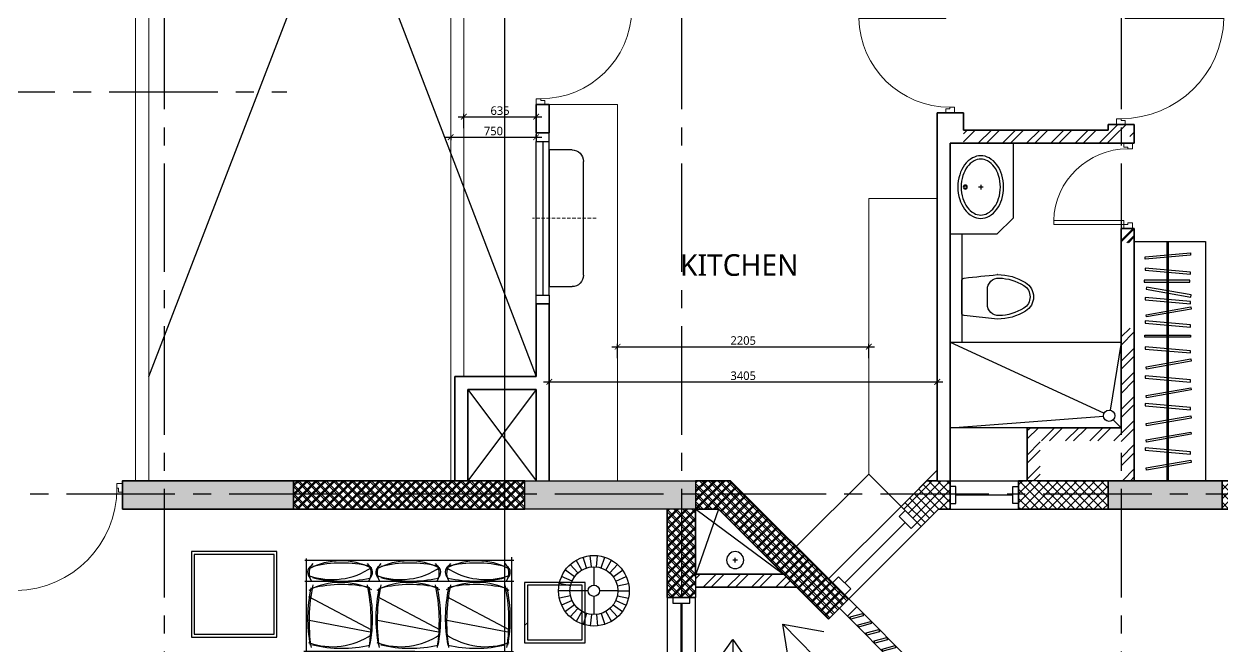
# Model space of a CAD drawing. Header units: millimetres. Extents: x -2409243 to -2334937, y -643723 to -441957.
# Drawn here: x -2355540 to -2345025, y -552509 to -547045 of the extents above; entities that cross this region are included whole.
import ezdxf

# ---------------------------------------------------------------- set-up
doc = ezdxf.new("R2010")
doc.units = ezdxf.units.MM
doc.header["$MEASUREMENT"] = 0
doc.header["$PDMODE"] = 67
doc.linetypes.add('CENTER2', pattern=[28.575, 19.05, -3.175, 3.175, -3.175])
doc.linetypes.add('DASHED2', pattern=[0.375, 0.25, -0.125])
for name, color, linetype in [('A-Anno-Dims', 7, 'Continuous'), ('A-Anno-Grid Lines', 154, 'Continuous'), ('A-Sanitory', 181, 'Continuous'), ('A-Wall Patt', 8, 'Continuous'), ('A-Window', 4, 'Continuous'), ('S-Conc Patt', 9, 'Continuous'), ('TAGS', 7, 'Continuous')]:
    doc.layers.add(name, color=color, linetype=linetype)
for name, color, linetype, lineweight in [('A-Detail Lines', 8, 'Continuous', 25), ('A-Door', 4, 'Continuous', 9), ('A-DTLS-Elevation', 4, 'Continuous', 25), ('A-DTLS-Fine Elevation', 5, 'Continuous', 25), ('A-Ele Finish Layers', 6, 'Continuous', 18), ('A-Wall Ele', 3, 'Continuous', 20), ('A-Wall Sec', 1, 'Continuous', 30), ('AREA', 6, 'Continuous', 25), ('HVAC Units', 60, 'Continuous', 30), ('I-Slabs', 245, 'Continuous', 9), ('S-Concrete', 40, 'Continuous', 30)]:
    doc.layers.add(name, color=color, linetype=linetype, lineweight=lineweight)
doc.layers.add('I-Furniture', color=7, linetype='Continuous', lineweight=25, true_color=0xd17000)
doc.layers.add('revised', color=7, linetype='Continuous', lineweight=30, true_color=0xd38827)
doc.layers.get('A-Anno-Dims').off()
doc.styles.get("Standard").update_dxf_attribs({"font": 'trebuc.ttf'})
doc.dimstyles.new('DIM 1', dxfattribs={"dimtxt": 175, "dimasz": 200, "dimexe": 100, "dimexo": 50, "dimgap": 125, "dimtad": 3, "dimdec": 0, "dimtxsty": 'Standard', "dimblk": 'OBLIQUE', "dimcen": 250, "dimdle": 100, "dimclrd": 256, "dimclre": 256, "dimclrt": 256, "dimadec": 0, "dimazin": 0, "dimtfac": 1, "dimtdec": 0, "dimtmove": 1, "dimatfit": 3, "dimldrblk": 'OBLIQUE', "dimfxl": 300, "dimfxlon": 1, "dimlwd": -1, "dimlwe": -1, "dimarcsym": 0})
doc.dimstyles.new('IIITD_WD_M @ 50', dxfattribs={"dimscale": 50, "dimtxt": 1.5, "dimasz": 1, "dimexe": 0.5, "dimexo": 0.25, "dimgap": 0.3, "dimtad": 1, "dimdec": 0, "dimrnd": 1, "dimzin": 0, "dimdsep": 46, "dimtxsty": 'Standard', "dimblk": 'ARCHTICK', "dimcen": 0.2, "dimdle": 1, "dimclrd": 1, "dimclre": 1, "dimclrt": 5, "dimadec": 0, "dimazin": 0, "dimtfac": 1, "dimtdec": 0, "dimtofl": 0, "dimtmove": 0, "dimatfit": 0, "dimfxl": 2, "dimfxlon": 1, "dimtolj": 1, "dimtzin": 0, "dimlwd": -1, "dimlwe": -1, "dimarcsym": 0})
pattern_1 = [(225, (-1525842.595, -758873.084), (39.7747564, -39.7747564), []), (315, (-1525842.595, -758873.084), (39.7747564, 39.7747564), [])]
pattern_2 = [(225, (25416.123, -118203.995), (39.7747564, -39.7747564), []), (315, (25416.123, -118203.995), (39.7747564, 39.7747564), [])]
pattern_3 = [(45, (-932564.42, 91588.96), (-106.06602, 106.06602), []), (45, (-932493.71, 91588.96), (-106.06602, 106.06602), [])]
pattern_4 = [(45, (25416.12, -118204), (-106.066017, 106.066017), []), (45, (25486.83, -118204), (-106.066017, 106.066017), [])]

# ---------------------------------------------------------------- blocks, each defined once
blk = doc.blocks.new('Cols Residences')
at = {"layer": 'S-Conc Patt'}
for points in [[(-20222, -8999), (-20222, -10499), (-19972, -10499), (-19972, -8999)], [(-20222, -12529), (-19972, -12529), (-19972, -14029), (-20222, -14029)], [(-20222, -17649), (-20222, -18649), (-19972, -18649), (-19972, -17649)]]:
    blk.add_hatch(color=256, dxfattribs=at).paths.add_polyline_path(points)
at = {"layer": 'S-Concrete', "lineweight": 35}
for points in [[(-20222, -8999), (-20222, -10499), (-19972, -10499), (-19972, -8999)], [(-20222, -17649), (-20222, -18649), (-19972, -18649), (-19972, -17649)]]:
    blk.add_lwpolyline(points, close=True, dxfattribs=at)
at = {"layer": 'S-Concrete'}
blk.add_lwpolyline([(-20222, -12529), (-19972, -12529), (-19972, -14029), (-20222, -14029), (-20222, -12529)], dxfattribs=at)
blk = doc.blocks.new('Grid Residences')
at = {"layer": 'A-Anno-Grid Lines', "linetype": 'CENTER2', "ltscale": 50}
for p, q in [((-20087, 2923), (-20087, -27704)), ((-16557, 2548), (-16557, -10441)), ((12818, -9364), (-37818, -9364)), ((12818, -13904), (-37818, -13904)), ((12818, -17764), (-37818, -17764))]:
    blk.add_line(p, q, dxfattribs=at)
blk = doc.blocks.new('Bay Win TRIAN')
at = {"layer": 'A-Window'}
for p, q in [((20940, -6882), (20304, -6245)), ((20763, -7059), (20127, -6422))]:
    blk.add_line(p, q, dxfattribs=at)
at = {"layer": 'A-Window', "color": 2, "lineweight": 30}
blk.add_line((20269, -6387), (20799, -6917), dxfattribs=at)
at = {"layer": 'A-Window'}
for points in [[(20269, -6281), (20322, -6334), (20215, -6440), (20162, -6387)], [(20905, -6917), (20852, -6864), (20746, -6970), (20799, -7023)]]:
    blk.add_lwpolyline(points, dxfattribs=at)
blk = doc.blocks.new('Big Drawing Win 3000')
at = {"layer": 'A-Window', "color": 2, "lineweight": 60}
blk.add_line((-25650, -16077), (-28550, -16077), dxfattribs=at)
at = {"layer": 'A-Window'}
for points in [[(-25600, -15952), (-28600, -15952), (-28600, -16202), (-25600, -16202)], [(-28600, -16002), (-28550, -16002), (-28550, -16152), (-28600, -16152)], [(-25600, -16002), (-25650, -16002), (-25650, -16152), (-25600, -16152)]]:
    blk.add_lwpolyline(points, dxfattribs=at)
blk = doc.blocks.new('ABL_Door_S - 1000 x 2100-11-3 Second Floor Lvl')
at = {"layer": 'A-Door', "color": 5}
for p, q in [((-500, 38), (-450, 38)), ((-500, -38), (-500, 38)), ((-450, 38), (-450, -3)), ((450, 38), (450, -3)), ((500, 38), (450, 38)), ((500, -38), (500, 38)), ((-500, -38), (-465, -38)), ((-465, -3), (-450, -3)), ((-465, -38), (-465, -3)), ((-430, -38), (-465, -38)), ((465, -3), (450, -3)), ((465, -38), (465, -3)), ((500, -38), (465, -38))]:
    blk.add_line(p, q, dxfattribs=at)
at = {"layer": 'A-Door', "color": 5, "lineweight": 18}
for p, q in [((-465, -38), (-465, -902)), ((-430, -38), (-430, -902)), ((-430, -902), (-465, -902))]:
    blk.add_line(p, q, dxfattribs=at)
at = {"layer": 'A-Door'}
blk.add_arc((-450, -3), 900, 271.2733, 0, dxfattribs=at)
blk = doc.blocks.new('the Vertical FIN')
at = {"layer": 'A-DTLS-Fine Elevation'}
blk.add_lwpolyline([(-1144063, 206602), (-1143968, 206668), (-1143957, 206651), (-1144051, 206585), (-1144063, 206602)], dxfattribs=at)
blk = doc.blocks.new('Shading B')
at = {"layer": 'A-DTLS-Fine Elevation', "color": 2}
blk.add_line((-1141727, 206625), (-1141646, 206707), dxfattribs=at)
for points in [[(-1141646, 206707), (-1141716, 206778)], [(-1141727, 206625), (-1141798, 206696)]]:
    blk.add_lwpolyline(points, dxfattribs=at)
blk.add_lwpolyline([(-1140660, 205558), (-1140695, 205594), (-1140614, 205675), (-1140545, 205606), (-1140545, 205508), (-1140660, 205508)], close=True, dxfattribs=at)
at = {"layer": 'A-DTLS-Fine Elevation', "rotation": 339.9999999999999}
for p in [(-137299, -378814), (-137229, -378884), (-137158, -378955), (-137087, -379026), (-137016, -379097), (-136946, -379167), (-136875, -379238), (-136804, -379309), (-136734, -379379), (-136663, -379450), (-136592, -379521), (-136521, -379592), (-136451, -379662), (-136380, -379733)]:
    blk.add_blockref('the Vertical FIN', p, dxfattribs=at)
blk = doc.blocks.new('_Oblique')
at = {"layer": 'AREA', "color": 0, "lineweight": -2}
blk.add_line((-0.5, -0.5), (0.5, 0.5), dxfattribs=at)
blk = doc.blocks.new('A$C656051B6')
for points in [[(-1417, 344), (-864, 51)], [(-1415, 365), (-850, 255)], [(-807, 344), (-254, 51)], [(-805, 365), (-240, 255)], [(-206, 344), (347, 51)], [(-204, 365), (360, 255)]]:
    blk.add_lwpolyline(points)
at = {"layer": 'I-Furniture'}
for p, q in [((-141, 531), (-1449, 531)), ((-1433, 546), (-1433, -298)), ((-583, 531), (390, 531)), ((367, 557), (367, -285)), ((-1451, -83), (382, -83)), ((-1451, -269), (382, -269))]:
    blk.add_line(p, q, dxfattribs=at)
blk.add_lwpolyline([(367, -130), (367, -285)], dxfattribs=at)
at = {"layer": 'I-Furniture', "color": 0, "linetype": 'ByBlock'}
for centre, radius, start, end in [((-194, 240), 1227, 168.9018, 192.6543), ((-1117, -593), 1096, 77.1427, 103.7087), ((-2077, 240), 1227, 347.3457, 11.0982), ((417, 240), 1227, 168.9018, 192.6543), ((-544, -593), 1096, 76.2913, 102.8573), ((-1467, 240), 1227, 347.3457, 11.0982), ((1015, 240), 1227, 168.9018, 192.6543), ((55, -593), 1096, 76.2913, 102.8573), ((-869, 240), 1227, 347.3457, 11.0982), ((-1117, 1039), 1096, 256.2913, 282.8573), ((-1117, -1183), 1096, 77.1427, 103.7087), ((-544, 1039), 1096, 257.1427, 283.7087), ((-544, -1183), 1096, 76.2913, 102.8573), ((55, 1039), 1096, 257.1427, 283.7087), ((55, -1183), 1096, 76.2913, 102.8573), ((-1356, -164), 65, 130.337, 237.1972), ((-915, -164), 65, 302.8028, 49.663), ((-745, -164), 65, 130.337, 237.1972), ((-305, -164), 65, 302.8028, 49.663), ((-147, -164), 65, 130.337, 237.1972), ((293, -164), 65, 302.8028, 49.663), ((-1117, 850), 1096, 256.2913, 282.8573), ((-544, 850), 1096, 257.1427, 283.7087), ((55, 850), 1096, 257.1427, 283.7087)]:
    blk.add_arc(centre, radius, start, end, dxfattribs=at)
at = {"layer": 'I-Furniture', "linetype": 'ByBlock'}
for centre, radius, start, end in [((-1204, -124), 613, 55.5808, 109.7795), ((118, 265), 1527, 171.2723, 192.0385), ((-2389, 265), 1527, 347.9615, 8.7277), ((-457, -124), 613, 70.2205, 124.4192), ((729, 265), 1527, 171.2723, 192.0385), ((-1779, 265), 1527, 347.9615, 8.7277), ((142, -124), 613, 70.2205, 124.4192), ((1327, 265), 1527, 171.2723, 192.0385), ((-1181, 265), 1527, 347.9615, 8.7277), ((-1130, 527), 603, 242.1393, 296.7643), ((-1204, -714), 613, 55.5808, 109.7795), ((-1283, -158), 125, 149.2427, 222.9121), ((-987, -158), 125, 317.0879, 30.7573), ((-531, 527), 603, 243.2357, 297.8607), ((-457, -714), 613, 70.2205, 124.4192), ((-673, -158), 125, 149.2427, 222.9121), ((-377, -158), 125, 317.0879, 30.7573), ((67, 527), 603, 243.2357, 297.8607), ((142, -714), 613, 70.2205, 124.4192), ((-75, -158), 125, 149.2427, 222.9121), ((221, -158), 125, 317.0879, 30.7573), ((-1130, 338), 603, 242.1393, 296.7643), ((-531, 338), 603, 243.2357, 297.8607), ((67, 338), 603, 243.2357, 297.8607)]:
    blk.add_arc(centre, radius, start, end, dxfattribs=at)
blk = doc.blocks.new('A$C356C794F')
at = {"layer": 'I-Furniture'}
for points in [[(-134, 171), (-193, 252)], [(-96, 193), (-137, 285)], [(-55, 207), (-75, 305)], [(-11, 211), (-11, 311)], [(-11, 211), (-11, 51)], [(33, 207), (54, 305)], [(74, 193), (115, 285)], [(113, 171), (171, 252)], [(-193, 106), (-279, 156)], [(-167, 142), (-241, 209)], [(145, 142), (219, 209)], [(171, 106), (258, 156)], [(-220, 23), (-319, 34)], [(-211, 66), (-306, 97)], [(-221, 1), (-61, 1)], [(39, 1), (199, 1)], [(189, 66), (284, 97)], [(198, 23), (297, 34)], [(-220, -20), (-319, -31)], [(-211, -63), (-306, -94)], [(-193, -104), (-279, -154)], [(-11, -49), (-11, -209)], [(171, -104), (258, -154)], [(189, -63), (284, -94)], [(198, -20), (297, -31)], [(-167, -139), (-241, -206)], [(-134, -168), (-193, -249)], [(-96, -190), (-137, -282)], [(-55, -204), (-75, -302)], [(-11, -209), (-11, -309)], [(33, -204), (54, -302)], [(74, -190), (115, -282)], [(113, -168), (171, -249)], [(145, -139), (219, -206)]]:
    blk.add_lwpolyline(points, dxfattribs=at)
for radius in [310, 210, 50]:
    blk.add_circle((-11, 1), radius, dxfattribs=at)
blk = doc.blocks.new('Toilet Win')
at = {"layer": 'A-Window', "color": 2, "lineweight": 30}
blk.add_line((22742, -8048), (22742, -8548), dxfattribs=at)
at = {"layer": 'A-Window'}
for points in [[(22617, -7998), (22617, -8598)], [(22667, -7998), (22667, -8048), (22817, -8048), (22817, -7998)], [(22867, -7998), (22867, -8598)], [(22667, -8598), (22667, -8548), (22817, -8548), (22817, -8598)]]:
    blk.add_lwpolyline(points, dxfattribs=at)
blk = doc.blocks.new('ABL_Door_S - 900 x 2100-6-3 Second Floor Lvl')
at = {"layer": 'A-Door', "color": 5, "lineweight": 18}
for p, q in [((-450, 37), (-400, 37)), ((-450, -38), (-450, 37)), ((-400, 37), (-400, -3)), ((400, 37), (400, -3)), ((450, 37), (400, 37)), ((450, -38), (450, 37)), ((-450, -38), (-415, -38)), ((-380, -38), (-450, -38)), ((-415, -3), (-400, -3)), ((-415, -38), (-415, -3)), ((-415, -38), (-415, -802)), ((-380, -38), (-380, -802)), ((415, -3), (400, -3)), ((415, -38), (415, -3)), ((450, -38), (415, -38))]:
    blk.add_line(p, q, dxfattribs=at)
blk.add_lwpolyline([(-380, -802), (-415, -802)], dxfattribs=at)
at = {"layer": 'A-Door', "lineweight": 18}
blk.add_arc((-400, -3), 800, 271.4325, 0, dxfattribs=at)
at = {"layer": 'A-Door', "color": 5, "lineweight": 18}
blk.add_arc((-400, -3), 800, 268.9256, 271.0744, dxfattribs=at)
blk = doc.blocks.new('Shaft 2')
at = {"layer": 'A-Detail Lines'}
for p, q in [((-10900, 51347), (-10100, 51947)), ((-10900, 51947), (-10100, 51347))]:
    blk.add_line(p, q, dxfattribs=at)
blk = doc.blocks.new('Bal Shaft')
at = {"layer": 'A-Detail Lines'}
for points in [[(-823802, 207566), (-823031, 206996)], [(-823601, 207566), (-823802, 206996)]]:
    blk.add_lwpolyline(points, dxfattribs=at)
blk = doc.blocks.new('RW pipe')
at = {"layer": 'A-Detail Lines'}
for points in [[(-912743, 292075), (-912783, 292075)], [(-912763, 292095), (-912763, 292055)]]:
    blk.add_lwpolyline(points, dxfattribs=at)
at = {"layer": 'A-DTLS-Elevation'}
blk.add_circle((-912763, 292075), 75, dxfattribs=at)
blk = doc.blocks.new('Int. Un Split')
at = {"layer": 'HVAC Units'}
for p, q in [((-200, 600), (0, 600)), ((0, 600), (0, -600)), ((-300, -500), (-300, 500)), ((0, -600), (-200, -600))]:
    blk.add_line(p, q, dxfattribs=at)
at = {"layer": 'HVAC Units', "color": 8, "linetype": 'DASHED2', "lineweight": 5, "ltscale": 120}
blk.add_line((-412, 0), (148, 0), dxfattribs=at)
at = {"layer": 'HVAC Units'}
for centre, start, end in [((-200, 500), 90, 180), ((-200, -500), 180, 270)]:
    blk.add_arc(centre, 100, start, end, dxfattribs=at)
blk = doc.blocks.new('ABL_Door_S - 750 x 2100-5-3 Second Floor Lvl')
at = {"layer": 'A-Door', "color": 5, "lineweight": 18}
for p, q in [((-375, 38), (-325, 38)), ((-375, -38), (-375, 38)), ((-325, 38), (-325, -3)), ((325, 38), (325, -3)), ((375, 38), (325, 38)), ((375, -38), (375, 38)), ((-375, -38), (-340, -38)), ((-340, -3), (-325, -3)), ((-340, -38), (-340, -3)), ((-340, -38), (-340, -652)), ((-305, -38), (-340, -38)), ((-305, -38), (-305, -652)), ((340, -3), (325, -3)), ((340, -38), (340, -3)), ((375, -38), (340, -38))]:
    blk.add_line(p, q, dxfattribs=at)
blk.add_lwpolyline([(-340, -652), (-305, -652)], dxfattribs=at)
at = {"layer": 'A-Door', "lineweight": 18}
blk.add_arc((-325, -3), 650, 271.7632, 0, dxfattribs=at)
blk = doc.blocks.new('Sink TOILET')
for points in [[(1123786, -93318, -0.12976), (1123805, -93245, -0.106426), (1123866, -93176, -0.084431), (1123952, -93133, -0.073534), (1124061, -93117, -0.073534), (1124169, -93133, -0.084431), (1124255, -93176, -0.106426), (1124316, -93245, -0.12976), (1124336, -93318, -0.12976), (1124316, -93391, -0.106426), (1124255, -93460, -0.084431), (1124169, -93503, -0.073534), (1124061, -93519, -0.073534), (1123952, -93503, -0.084431), (1123866, -93460, -0.106426), (1123805, -93391, -0.12976)], [(1123815, -93318, -0.12976), (1123830, -93259, -0.106426), (1123883, -93199, -0.084431), (1123960, -93161, -0.073534), (1124061, -93146, -0.073534), (1124161, -93161, -0.084431), (1124238, -93199, -0.106426), (1124291, -93259, -0.12976), (1124307, -93318, -0.12976), (1124291, -93377, -0.106426), (1124238, -93437, -0.084431), (1124161, -93475, -0.073534), (1124061, -93490, -0.073534), (1123960, -93475, -0.084431), (1123883, -93437, -0.106426), (1123830, -93377, -0.12976)]]:
    blk.add_lwpolyline(points, format="xyb", close=True)
for radius in [17.8, 12.2]:
    blk.add_circle((1124061, -93182), radius)
at = {"layer": 'A-Detail Lines'}
for points in [[(1124041, -93318), (1124081, -93318)], [(1124061, -93338), (1124061, -93298)]]:
    blk.add_lwpolyline(points, dxfattribs=at)
blk = doc.blocks.new('Arrsng 2')
at = {"layer": 'A-Sanitory'}
for points in [[(-3869, -15557), (-4162, -15527, -0.384412), (-4184, -15502), (-4184, -15222, -0.383904), (-4162, -15197, -0.001434), (-3871, -15167, -0.140641), (-3624, -15237, -0.259738), (-3554, -15362, -0.259738), (-3624, -15487, -0.139471)], [(-3959, -15427), (-3959, -15297, -0.422961), (-3856, -15197, -0.13189), (-3640, -15262, -0.259738), (-3584, -15362, -0.259738), (-3640, -15462, -0.13189), (-3856, -15527, -0.422961)]]:
    blk.add_lwpolyline(points, format="xyb", close=True, dxfattribs=at)
blk.add_arc((-3868, -15192), 25, 89.84, 95.7189, dxfattribs=at)
blk = doc.blocks.new('Bt 01')
at = {"layer": 'A-Detail Lines'}
for points in [[(-2936, -16385), (-4284, -15762)], [(-2784, -15762), (-2882, -16357)], [(-4284, -16512), (-2940, -16410)], [(-2855, -16441), (-2784, -16512)]]:
    blk.add_lwpolyline(points, dxfattribs=at)
at = {"layer": 'A-Sanitory', "ltscale": 0.5}
blk.add_lwpolyline([(-3734, -14012), (-3734, -14671), (-3876, -14812), (-4284, -14812)], dxfattribs=at)
at = {"layer": 'A-Sanitory'}
for points in [[(-4184, -14812), (-4184, -15762)], [(-4184, -15762), (-4284, -15762)], [(-2784, -15762), (-4284, -15762)], [(-3609, -16512), (-4284, -16512)]]:
    blk.add_lwpolyline(points, dxfattribs=at)
blk.add_circle((-2890, -16406), 50, dxfattribs=at)
at = {"layer": 'A-Detail Lines'}
blk.add_blockref('Arrsng 2', (0, 0), dxfattribs=at)
at = {"layer": 'A-Sanitory', "ltscale": 0.5, "xscale": -1, "rotation": 90}
blk.add_blockref('Sink TOILET', (-97335, 1109663), dxfattribs=at)
blk = doc.blocks.new('A$C15FD22D8')
at = {"layer": 'I-Furniture', "linetype": 'Continuous'}
for p, q in [((2100, 297), (0, 297)), ((2100, 287), (0, 287))]:
    blk.add_line(p, q, dxfattribs=at)
for points in [[(2100, -3), (0, 0), (0, 622), (2100, 622)], [(134, 92), (99, 490), (119, 492), (153, 93)], [(252, 92), (287, 490), (267, 492), (232, 93)], [(357, 84), (357, 484), (337, 484), (337, 84)], [(418, 101), (488, 494), (468, 498), (399, 104)], [(511, 92), (546, 490), (526, 492), (491, 93)], [(642, 101), (572, 494), (592, 498), (661, 104)], [(715, 92), (750, 490), (730, 492), (695, 93)], [(820, 91), (820, 491), (840, 491), (840, 91)], [(943, 92), (978, 490), (958, 492), (923, 93)], [(1100, 101), (1030, 494), (1050, 498), (1120, 104)], [(1199, 92), (1234, 490), (1214, 492), (1179, 93)], [(1352, 101), (1283, 494), (1302, 498), (1372, 104)], [(1442, 92), (1477, 490), (1457, 492), (1422, 93)], [(1598, 101), (1529, 494), (1549, 498), (1618, 104)], [(1742, 101), (1673, 494), (1692, 498), (1762, 104)], [(1832, 92), (1867, 490), (1847, 492), (1812, 93)], [(1988, 101), (1919, 494), (1939, 498), (2008, 104)]]:
    blk.add_lwpolyline(points, close=True, dxfattribs=at)
blk = doc.blocks.new('_ArchTick')
at = {"color": 0, "linetype": 'ByBlock', "const_width": 0.15}
blk.add_lwpolyline([(-0.5, -0.5), (0.5, 0.5)], dxfattribs=at)
blk = doc.blocks.new('*D688')
at = {"layer": 'Defpoints', "color": 0, "transparency": 16777216}
for p in [(-796866, 90789), (-799071, 90599), (-796866, 90599)]:
    blk.add_point(p, dxfattribs=at)
at = {"layer": 'I-Furniture', "transparency": 16777216}
for p, q in [((-799121, 90789), (-796816, 90789)), ((-799071, 90689), (-799071, 90814)), ((-796866, 90689), (-796866, 90814))]:
    blk.add_line(p, q, dxfattribs=at)
at = {"layer": 'I-Furniture', "transparency": 16777216, "xscale": 50, "yscale": 50, "zscale": 50, "rotation": 180}
blk.add_blockref('_ArchTick', (-799071, 90789), dxfattribs=at)
at = {"layer": 'I-Furniture', "transparency": 16777216, "xscale": 50, "yscale": 50, "zscale": 50}
blk.add_blockref('_ArchTick', (-796866, 90789), dxfattribs=at)
at = {"layer": 'I-Furniture', "color": 0, "transparency": 16777216, "insert": (-797969, 90843), "char_height": 75, "attachment_point": 5}
blk.add_mtext('\\A1;2205', dxfattribs=at)
blk = doc.blocks.new('*D689')
at = {"layer": 'Defpoints', "color": 0, "transparency": 16777216}
for p in [(-799671, 90564), (-796266, 90564), (-796266, 90480)]:
    blk.add_point(p, dxfattribs=at)
at = {"layer": 'I-Furniture', "transparency": 16777216}
for p, q in [((-799671, 90551), (-799671, 90455)), ((-796266, 90551), (-796266, 90455)), ((-799721, 90480), (-796216, 90480))]:
    blk.add_line(p, q, dxfattribs=at)
at = {"layer": 'I-Furniture', "transparency": 16777216, "xscale": 50, "yscale": 50, "zscale": 50, "rotation": 180}
blk.add_blockref('_ArchTick', (-799671, 90480), dxfattribs=at)
at = {"layer": 'I-Furniture', "transparency": 16777216, "xscale": 50, "yscale": 50, "zscale": 50}
blk.add_blockref('_ArchTick', (-796266, 90480), dxfattribs=at)
at = {"layer": 'I-Furniture', "color": 0, "transparency": 16777216, "insert": (-797969, 90534), "char_height": 75, "attachment_point": 5}
blk.add_mtext('\\A1;3405', dxfattribs=at)
blk = doc.blocks.new('*D690')
at = {"layer": 'Defpoints', "color": 0, "transparency": 16777216}
for p in [(-799786, 92809), (-800421, 92684), (-799786, 92684)]:
    blk.add_point(p, dxfattribs=at)
at = {"layer": 'I-Furniture', "transparency": 16777216}
for p, q in [((-800471, 92809), (-799736, 92809)), ((-800421, 92709), (-800421, 92834)), ((-799786, 92709), (-799786, 92834))]:
    blk.add_line(p, q, dxfattribs=at)
at = {"layer": 'I-Furniture', "transparency": 16777216, "xscale": 50, "yscale": 50, "zscale": 50, "rotation": 180}
blk.add_blockref('_ArchTick', (-800421, 92809), dxfattribs=at)
at = {"layer": 'I-Furniture', "transparency": 16777216, "xscale": 50, "yscale": 50, "zscale": 50}
blk.add_blockref('_ArchTick', (-799786, 92809), dxfattribs=at)
at = {"layer": 'I-Furniture', "color": 0, "transparency": 16777216, "insert": (-800103, 92862), "char_height": 75, "attachment_point": 5}
blk.add_mtext('\\A1;635', dxfattribs=at)
blk = doc.blocks.new('*D691')
at = {"layer": 'Defpoints', "color": 0, "transparency": 16777216}
for p in [(-800536, 92630), (-799786, 92629), (-799786, 92629)]:
    blk.add_point(p, dxfattribs=at)
at = {"layer": 'I-Furniture', "transparency": 16777216}
for p, q in [((-799786, 92629), (-799786, 92654)), ((-800586, 92629), (-799736, 92629)), ((-800536, 92629), (-800536, 92604))]:
    blk.add_line(p, q, dxfattribs=at)
at = {"layer": 'I-Furniture', "transparency": 16777216, "xscale": 50, "yscale": 50, "zscale": 50, "rotation": 180}
blk.add_blockref('_ArchTick', (-800536, 92629), dxfattribs=at)
at = {"layer": 'I-Furniture', "transparency": 16777216, "xscale": 50, "yscale": 50, "zscale": 50}
blk.add_blockref('_ArchTick', (-799786, 92629), dxfattribs=at)
at = {"layer": 'I-Furniture', "color": 0, "transparency": 16777216, "insert": (-800161, 92683), "char_height": 75, "attachment_point": 5}
blk.add_mtext('\\A1;750', dxfattribs=at)
blk = doc.blocks.new('10')
at = {"layer": 'A-Wall Patt'}
h = blk.add_hatch(dxfattribs=at)
h.set_pattern_fill('ANSI32', color=256, scale=400, style=0)
h.set_pattern_definition(pattern_3)
h.paths.add_polyline_path([(-796036.2, 92576.9), (-794651.2, 92576.9), (-794651.2, 92634.4), (-794766.2, 92634.4), (-794766.2, 92691.9), (-796036.2, 92691.9)], flags=0)
h = blk.add_hatch(dxfattribs=at)
h.set_pattern_fill('ANSI32', color=256, scale=400, style=0)
h.set_pattern_definition(pattern_3)
h.paths.add_polyline_path([(-794766.2, 92741.9), (-794766.2, 92691.9), (-794766.2, 92634.4), (-794651.2, 92634.4), (-794536.2, 92634.4), (-794536.2, 92741.9)], flags=0)
h = blk.add_hatch(dxfattribs=at)
h.set_pattern_fill('ANSI32', color=256, scale=400, style=0)
h.set_pattern_definition(pattern_3)
h.paths.add_polyline_path([(-794536.2, 91826.9), (-794651.2, 91826.9), (-794651.2, 91701.9), (-794536.2, 91701.9)])
h = blk.add_hatch(dxfattribs=at)
h.set_pattern_fill('ANSI32', color=256, scale=400, style=0)
h.set_pattern_definition(pattern_4)
h.paths.add_polyline_path([(-794536.2, 91826.9), (-794651.2, 91826.9), (-794651.2, 91701.9), (-794536.2, 91701.9)])
h = blk.add_hatch(dxfattribs=at)
h.set_pattern_fill('ANSI32', color=256, scale=400, style=0)
h.set_pattern_definition(pattern_4)
h.paths.add_polyline_path([(-795476.2, 89612.9), (-795361.2, 89612.9), (-795361.2, 89961.9), (-794651.2, 89961.9), (-794651.2, 89611.9), (-794536.2, 89611.9), (-794536.2, 90951.9), (-794651.2, 90951.9), (-794651.2, 90076.9), (-795476.2, 90076.9)])
h = blk.add_hatch(dxfattribs=at)
h.set_pattern_fill('ANSI37', color=256, scale=450, angle=180, style=0)
h.set_pattern_definition([(225, (-801280.587, 89403.01), (39.7748, -39.7748), []), (315, (-801280.587, 89403.01), (39.7748, 39.7748), [])])
h.paths.add_polyline_path([(-799886.2, 89611.9), (-801916.2, 89611.9), (-801916.2, 89361.9), (-799886.2, 89361.9)])
h = blk.add_hatch(dxfattribs=at)
h.set_pattern_fill('ANSI37', color=256, scale=450, angle=180, style=0)
h.set_pattern_definition(pattern_2)
h.paths.add_polyline_path([(-797042.8, 88573.5), (-798081.2, 89611.9), (-798386.2, 89611.9), (-798386.2, 89361.9), (-798184.7, 89361.9), (-797219.5, 88396.7)])
h = blk.add_hatch(dxfattribs=at)
h.set_pattern_fill('ANSI37', color=256, scale=450, angle=180, style=0)
h.set_pattern_definition(pattern_2)
h.paths.add_polyline_path([(-796151.2, 89611.9), (-796266.2, 89611.9), (-796357.9, 89611.9), (-796583.1, 89386.7), (-796406.4, 89209.9), (-796254.3, 89361.9), (-796151.2, 89361.9)])
h = blk.add_hatch(dxfattribs=at)
h.set_pattern_fill('ANSI37', color=256, scale=450, angle=180, style=0)
h.set_pattern_definition(pattern_2)
h.paths.add_polyline_path([(-794766.2, 89611.9), (-795551.2, 89611.9), (-795551.2, 89361.9), (-794766.2, 89361.9)])
h = blk.add_hatch(dxfattribs=at)
h.set_pattern_fill('ANSI37', color=256, scale=450, angle=180, style=0)
h.set_pattern_definition(pattern_2)
h.paths.add_polyline_path([(-790986.2, 89611.9), (-793766.2, 89611.9), (-793766.2, 89361.9), (-790986.2, 89361.9)])
h = blk.add_hatch(dxfattribs=at)
h.set_pattern_fill('ANSI37', color=256, scale=450, angle=180, style=0)
h.set_pattern_definition(pattern_2)
h.paths.add_polyline_path([(-798386.2, 88586.9), (-798386.2, 89361.9), (-798636.2, 89361.9), (-798636.2, 88586.9)])
h = blk.add_hatch(dxfattribs=at)
h.set_pattern_fill('ANSI32', color=256, scale=400, style=0)
h.set_pattern_definition([(45, (-932564.42, 91588.96), (-106.06602, 106.06602), []), (45, (-932493.71, 91588.96), (-106.06602, 106.06602), [])])
h.paths.add_polyline_path([(-798381.2, 88791.9), (-798381.2, 88676.9), (-797499.7, 88676.9), (-797614.7, 88791.9)])
at = {"layer": 'S-Conc Patt'}
for points in [[(-803416.2, 89361.9), (-801916.2, 89361.9), (-801916.2, 89611.9), (-803416.2, 89611.9)], [(-799886.2, 89361.9), (-799886.2, 89611.9), (-798386.2, 89611.9), (-798386.2, 89361.9)], [(-794766.2, 89361.9), (-793766.2, 89361.9), (-793766.2, 89611.9), (-794766.2, 89611.9)]]:
    blk.add_hatch(color=256, dxfattribs=at).paths.add_polyline_path(points)
at = {"layer": 'A-Detail Lines'}
for points in [[(-803186.2, 99411.9), (-799786.2, 90526.9)], [(-803186.2, 90526.9), (-799786.2, 99361.9)]]:
    blk.add_lwpolyline(points, dxfattribs=at)
at = {"layer": 'A-Wall Ele'}
for p, q in [((-800535.7, 94311.9), (-800535.7, 89611.9)), ((-800420.7, 90526.9), (-800420.7, 94311.9))]:
    blk.add_line(p, q, dxfattribs=at)
for points in [[(-803301.2, 89611.9), (-803301.2, 99526.9), (-800535.7, 99526.9)], [(-800535.7, 99411.9), (-803186.2, 99411.9), (-803186.2, 89611.9)]]:
    blk.add_lwpolyline(points, dxfattribs=at)
at = {"layer": 'A-Wall Sec', "lineweight": 35}
for p, q in [((-799786.2, 92916.9), (-799786.2, 92666.9)), ((-799786.2, 92916.9), (-799671.2, 92916.9)), ((-799671.2, 92916.9), (-799671.2, 92666.9)), ((-796266.2, 92841.9), (-796266.2, 89611.9)), ((-796036.2, 92841.9), (-796266.2, 92841.9)), ((-796036.2, 92691.9), (-796036.2, 92841.9)), ((-799786.2, 92666.9), (-799671.2, 92666.9)), ((-794766.2, 92691.9), (-796036.2, 92691.9)), ((-794766.2, 92741.9), (-794766.2, 92691.9)), ((-794536.2, 92741.9), (-794766.2, 92741.9)), ((-794536.2, 92634.4), (-794536.2, 92741.9)), ((-796151.2, 92576.9), (-794651.2, 92576.9)), ((-796151.2, 89361.9), (-796151.2, 92576.9)), ((-794651.2, 92576.9), (-794651.2, 92576.9)), ((-794651.2, 92576.9), (-794536.2, 92576.9)), ((-794536.2, 92576.9), (-794536.2, 92634.4)), ((-794536.2, 91826.9), (-794651.2, 91826.9)), ((-794651.2, 91826.9), (-794651.2, 90076.9)), ((-794536.2, 89611.9), (-794536.2, 91826.9)), ((-799786.2, 91166.9), (-799786.2, 90526.9)), ((-799786.2, 91166.9), (-799671.2, 91166.9)), ((-799671.2, 91166.9), (-799671.2, 89611.9)), ((-799786.2, 90526.9), (-800501.2, 90526.9)), ((-800501.2, 90526.9), (-800501.2, 89611.9)), ((-800501.2, 90411.9), (-800501.2, 90411.9)), ((-800386.2, 90411.9), (-799786.2, 90411.9)), ((-800386.2, 89611.9), (-800386.2, 90411.9)), ((-799786.2, 90411.9), (-799786.2, 89611.9)), ((-795476.2, 90076.9), (-795476.2, 89611.9)), ((-794651.2, 90076.9), (-795476.2, 90076.9)), ((-800501.2, 89611.9), (-801916.2, 89611.9)), ((-799886.2, 89611.9), (-800501.2, 89611.9)), ((-798081.2, 89611.9), (-798386.2, 89611.9)), ((-797042.8, 88573.5), (-798081.2, 89611.9)), ((-796357.9, 89611.9), (-796583.1, 89386.7)), ((-796266.2, 89611.9), (-796357.9, 89611.9)), ((-795476.2, 89611.9), (-795551.2, 89611.9)), ((-795551.2, 89361.9), (-795551.2, 89611.9)), ((-794766.2, 89611.9), (-795361.2, 89611.9)), ((-790986.2, 89611.9), (-793766.2, 89611.9)), ((-796406.4, 89209.9), (-796583.1, 89386.7)), ((-801916.2, 89361.9), (-799886.2, 89361.9)), ((-798636.2, 89361.9), (-798636.2, 88586.9)), ((-798386.2, 88791.9), (-798386.2, 89361.9)), ((-798386.2, 89361.9), (-798184.7, 89361.9)), ((-797219.5, 88396.7), (-798184.7, 89361.9)), ((-796406.4, 89209.9), (-796254.3, 89361.9)), ((-796254.3, 89361.9), (-796151.2, 89361.9)), ((-795551.2, 89361.9), (-794766.2, 89361.9)), ((-793766.2, 89361.9), (-790986.2, 89361.9)), ((-798386.2, 88791.9), (-797614.7, 88791.9)), ((-798386.2, 88676.9), (-797499.7, 88676.9)), ((-798636.2, 88586.9), (-798386.2, 88586.9)), ((-797219.5, 88396.7), (-797042.8, 88573.5))]:
    blk.add_line(p, q, dxfattribs=at)
at = {"layer": 'A-Wall Sec'}
for p, q in [((-796266.2, 89611.9), (-796151.2, 89611.9)), ((-795361.2, 89611.9), (-795476.2, 89611.9)), ((-798386.2, 88791.9), (-798386.2, 88586.9))]:
    blk.add_line(p, q, dxfattribs=at)
at = {"layer": 'A-Window'}
for p, q in [((-799786.2, 91241.9), (-799786.2, 92591.9)), ((-799671.2, 91241.9), (-799671.2, 92591.9))]:
    blk.add_line(p, q, dxfattribs=at)
at = {"layer": 'A-Window', "color": 2, "lineweight": 30}
blk.add_line((-799728.7, 92591.9), (-799728.7, 91241.9), dxfattribs=at)
at = {"layer": 'A-Window'}
for points in [[(-799786.2, 92666.9), (-799786.2, 92591.9), (-799671.2, 92591.9), (-799671.2, 92666.9)], [(-799786.2, 91166.9), (-799786.2, 91241.9), (-799671.2, 91241.9), (-799671.2, 91166.9)]]:
    blk.add_lwpolyline(points, dxfattribs=at)
at = {"layer": 'I-Furniture'}
blk.add_line((-801916.2, 89361.9), (-799886.2, 89361.9), dxfattribs=at)
at = {"layer": 'I-Slabs'}
for p, q in [((-797219.5, 88750.3), (-796583.1, 89386.7)), ((-797502.6, 89033.3), (-797219.5, 88750.3))]:
    blk.add_line(p, q, dxfattribs=at)
for points in [[(-799671.2, 92916.9), (-799071.2, 92916.9), (-799071.2, 89611.9)], [(-796583.1, 89386.7), (-796866.2, 89669.7), (-796866.2, 92091.9), (-796266.2, 92091.9), (-796266.2, 89703.6), (-796583.1, 89386.7)], [(-796866.2, 89669.7), (-797502.6, 89033.3), (-797219.5, 88750.3), (-796583.1, 89386.7)]]:
    blk.add_lwpolyline(points, dxfattribs=at)
at = {"layer": 'S-Concrete', "lineweight": 35}
for points in [[(-803416.2, 89361.9), (-801916.2, 89361.9), (-801916.2, 89611.9), (-803416.2, 89611.9)], [(-794766.2, 89361.9), (-793766.2, 89361.9), (-793766.2, 89611.9), (-794766.2, 89611.9)]]:
    blk.add_lwpolyline(points, close=True, dxfattribs=at)
at = {"layer": 'S-Concrete'}
blk.add_lwpolyline([(-799886.2, 89361.9), (-799886.2, 89611.9), (-798386.2, 89611.9), (-798386.2, 89361.9), (-799886.2, 89361.9)], dxfattribs=at)
at = {"layer": 'A-Detail Lines'}
for name, p in [('Bt 01', (-791866.8, 106589)), ('Bal Shaft', (25416.1, -118204))]:
    blk.add_blockref(name, p, dxfattribs=at)
at = {"layer": 'A-Detail Lines', "xscale": -1, "rotation": 90}
blk.add_blockref('Shaft 2', (-748439.6, 79511.9), dxfattribs=at)
at = {"layer": 'A-Door', "xscale": -1}
for name, p, rotation in [('ABL_Door_S - 900 x 2100-6-3 Second Floor Lvl', (-799748.7, 93366.9), 90), ('ABL_Door_S - 1000 x 2100-11-3 Second Floor Lvl', (-794653.7, 93241.9), 90), ('ABL_Door_S - 750 x 2100-5-3 Second Floor Lvl', (-794591.2, 92201.9), 270)]:
    blk.add_blockref(name, p, dxfattribs=dict(at, rotation=rotation))
at = {"layer": 'A-Door', "rotation": 270}
blk.add_blockref('ABL_Door_S - 900 x 2100-6-3 Second Floor Lvl', (-796151.2, 93291.9), dxfattribs=at)
at = {"layer": 'A-Door'}
blk.add_blockref('ABL_Door_S - 1000 x 2100-11-3 Second Floor Lvl', (-803915.4, 89549.4), dxfattribs=at)
at = {"layer": 'A-DTLS-Elevation', "xscale": -1, "rotation": 179.6023910865874}
blk.add_blockref('RW pipe', (116728.6, 374648.5), dxfattribs=at)
at = {"layer": 'A-Wall Ele', "rotation": 90}
for name, p in [('Toilet Win', (-804149.3, 66744.9)), ('Bay Win TRIAN', (-803465, 68446.4))]:
    blk.add_blockref(name, p, dxfattribs=at)
at = {"layer": 'HVAC Units', "xscale": -1}
blk.add_blockref('Int. Un Split', (-799671.2, 91916.9), dxfattribs=at)
at = {"layer": 'revised', "rotation": 270}
blk.add_blockref('A$C15FD22D8', (-794533.7, 91711.9), dxfattribs=at)
at = {"layer": 'TAGS'}
blk.add_text('KITCHEN', height=189.95, dxfattribs=at).set_placement((-798523.1, 91411.6))
at = {"layer": 'I-Furniture'}
for base, p1, p2, picture, middle in [((-799786.1744, 92808.9106), (-800420.732, 92683.9106), (-799786.1744, 92683.9106), '*D690', (-800103.4532, 92862.1934)), ((-799786.1744, 92629.4377), (-800535.732, 92630.4106), (-799786.1744, 92629.4377), '*D691', (-800160.9532, 92682.5943)), ((-796866.2, 90789.4), (-799071.2, 90599.4), (-796866.2, 90599.4), '*D688', (-797968.7, 90842.6)), ((-796266.2, 90480.4), (-799671.2, 90563.9), (-796266.2, 90563.9), '*D689', (-797968.7, 90533.6))]:
    dim = blk.add_linear_dim(base=base, p1=p1, p2=p2, dimstyle='IIITD_WD_M @ 50', dxfattribs=at)
    dim.commit()
    dim.dimension.update_dxf_attribs({"geometry": picture, "text_midpoint": middle})

msp = doc.modelspace()

# ---------------------------------------------------------------- hatches: boundary and pattern name
at = {"layer": 'A-Wall Patt'}
h = msp.add_hatch(dxfattribs=at)
h.set_pattern_fill('ANSI37', color=256, scale=450, angle=180, style=0)
h.set_pattern_definition([(225, (-2352539.305, -551266.08), (39.7748, -39.7748), []), (315, (-2352539.305, -551266.08), (39.7748, 39.7748), [])])
h.paths.add_polyline_path([(-2351144.9, -551057.2), (-2353174.9, -551057.2), (-2353174.9, -551307.2), (-2351144.9, -551307.2)])
h = msp.add_hatch(dxfattribs=at)
h.set_pattern_fill('ANSI37', color=256, scale=450, angle=180, style=0)
h.set_pattern_definition(pattern_1)
h.paths.add_polyline_path([(-2348301.5, -552095.6), (-2349339.9, -551057.2), (-2349644.9, -551057.2), (-2349644.9, -551307.2), (-2349443.4, -551307.2), (-2348478.2, -552272.4)])
h = msp.add_hatch(dxfattribs=at)
h.set_pattern_fill('ANSI37', color=256, scale=450, angle=180, style=0)
h.set_pattern_definition(pattern_1)
h.paths.add_polyline_path([(-2349644.9, -552082.2), (-2349644.9, -551307.2), (-2349894.9, -551307.2), (-2349894.9, -552082.2)])

# ---------------------------------------------------------------- linework, layer by layer
at = {"layer": 'A-Detail Lines'}
for points in [[(-2354444.9, -541257.2), (-2351044.9, -550142.2)], [(-2354444.9, -550142.2), (-2351044.9, -541307.2)]]:
    msp.add_lwpolyline(points, dxfattribs=at)
at = {"layer": 'A-Wall Ele'}
for p, q in [((-2348301.5, -552095.6), (-2347129.9, -553267.2)), ((-2347244.9, -553314.8), (-2348382.8, -552176.9))]:
    msp.add_line(p, q, dxfattribs=at)
for points in [[(-2354559.9, -551057.2), (-2354559.9, -541142.2), (-2351794.5, -541142.2)], [(-2351794.5, -541257.2), (-2354444.9, -541257.2), (-2354444.9, -551057.2)]]:
    msp.add_lwpolyline(points, dxfattribs=at)
at = {"layer": 'A-Wall Sec', "lineweight": 35}
for p, q in [((-2351759.9, -551057.2), (-2353174.9, -551057.2)), ((-2348301.5, -552095.6), (-2349339.9, -551057.2)), ((-2353174.9, -551307.2), (-2351144.9, -551307.2)), ((-2349894.9, -551307.2), (-2349894.9, -552082.2)), ((-2348478.2, -552272.4), (-2349443.4, -551307.2)), ((-2349894.9, -552082.2), (-2349644.9, -552082.2)), ((-2348478.2, -552272.4), (-2348301.5, -552095.6))]:
    msp.add_line(p, q, dxfattribs=at)
at = {"layer": 'A-Wall Sec'}
msp.add_line((-2349644.9, -551877.2), (-2349644.9, -552082.2), dxfattribs=at)
at = {"layer": 'Defpoints'}
msp.add_lwpolyline([(-2338393.4, -534324.2), (-2338393.4, -553041.1), (-2351318.7, -553041.1), (-2351318.7, -534324.2)], close=True, dxfattribs=at)
at = {"layer": 'I-Furniture'}
for p, q in [((-2353174.9, -551307.2), (-2351144.9, -551307.2)), ((-2351120.8, -552304.6), (-2351145.8, -552329.6)), ((-2350640.8, -552304.6), (-2350615.8, -552329.6))]:
    msp.add_line(p, q, dxfattribs=at)
for points in [[(-2354070.1, -551679.7), (-2354070.1, -552429.7), (-2353320.1, -552429.7), (-2353320.1, -551679.7)], [(-2354045.1, -551704.7), (-2354045.1, -552404.7), (-2353345.1, -552404.7), (-2353345.1, -551704.7)], [(-2351145.8, -551949.6), (-2351145.8, -552479.6), (-2350615.8, -552479.6), (-2350615.8, -551949.6)], [(-2351120.8, -551974.6), (-2351120.8, -552454.6), (-2350640.8, -552454.6), (-2350640.8, -551974.6)]]:
    msp.add_lwpolyline(points, close=True, dxfattribs=at)

# ---------------------------------------------------------------- block references
at = {"layer": 'A-Anno-Dims', "rotation": 90}
msp.add_blockref('Big Drawing Win 3000', (-2365847.1, -526482.2), dxfattribs=at)
at = {"layer": 'A-Anno-Grid Lines', "rotation": 90}
msp.add_blockref('Grid Residences', (-2363674.2, -531085.6), dxfattribs=at)
at = {"layer": 'A-Door'}
msp.add_blockref('ABL_Door_S - 1000 x 2100-11-3 Second Floor Lvl', (-2355174.1, -551119.7), dxfattribs=at)
at = {"layer": 'A-DTLS-Fine Elevation'}
msp.add_blockref('Shading B', (-1206585.1, -758873.1), dxfattribs=at)
at = {"layer": 'A-Ele Finish Layers'}
msp.add_blockref('10', (-1551258.7, -640669.1), dxfattribs=at)
at = {"layer": 'A-Wall Ele', "rotation": 90}
msp.add_blockref('Bay Win TRIAN', (-2354723.7, -572222.7), dxfattribs=at)
at = {"layer": 'I-Furniture', "linetype": 'Continuous', "rotation": 180}
msp.add_blockref('A$C656051B6', (-2352692.4, -552026.1), dxfattribs=at)
at = {"layer": 'I-Furniture', "rotation": 270}
msp.add_blockref('A$C356C794F', (-2350538.9, -552034.4), dxfattribs=at)
at = {"layer": 'S-Concrete', "rotation": 90}
msp.add_blockref('Cols Residences', (-2363674.2, -531085.6), dxfattribs=at)

# ---------------------------------------------------------------- leaders
at = {"layer": 'A-Detail Lines'}
for points in [[(-2348880.5, -552316.8), (-2348354.9, -552851.7)], [(-2349319.3, -552452), (-2349319.3, -553201.9)]]:
    msp.add_leader(points, dimstyle='DIM 1', override={"dimasz": 300, "dimgap": 125, "dimtad": 0, "dimldrblk": 'Open90'}, dxfattribs=at)

doc.saveas('drawing.dxf')
